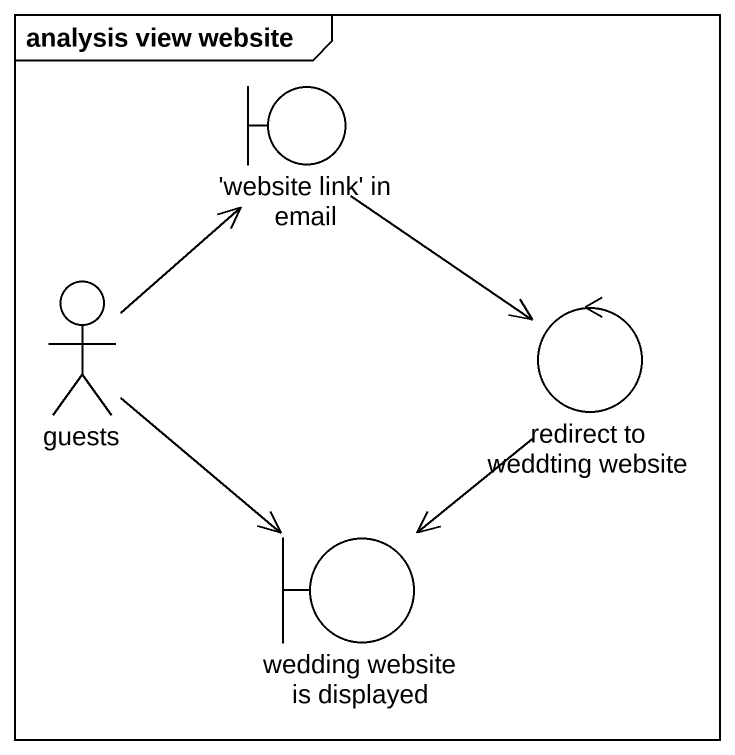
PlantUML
@startuml
mainframe analysis view website
boundary "'website link' in email" as website_link_in_email
actor guests
control "redirect to weddting website" as redirect_to_weddting_website
boundary "wedding website is displayed" as wedding_website_is_displayed
website_link_in_email --> redirect_to_weddting_website
guests -up-> website_link_in_email
guests --> wedding_website_is_displayed
redirect_to_weddting_website --> wedding_website_is_displayed
@enduml
